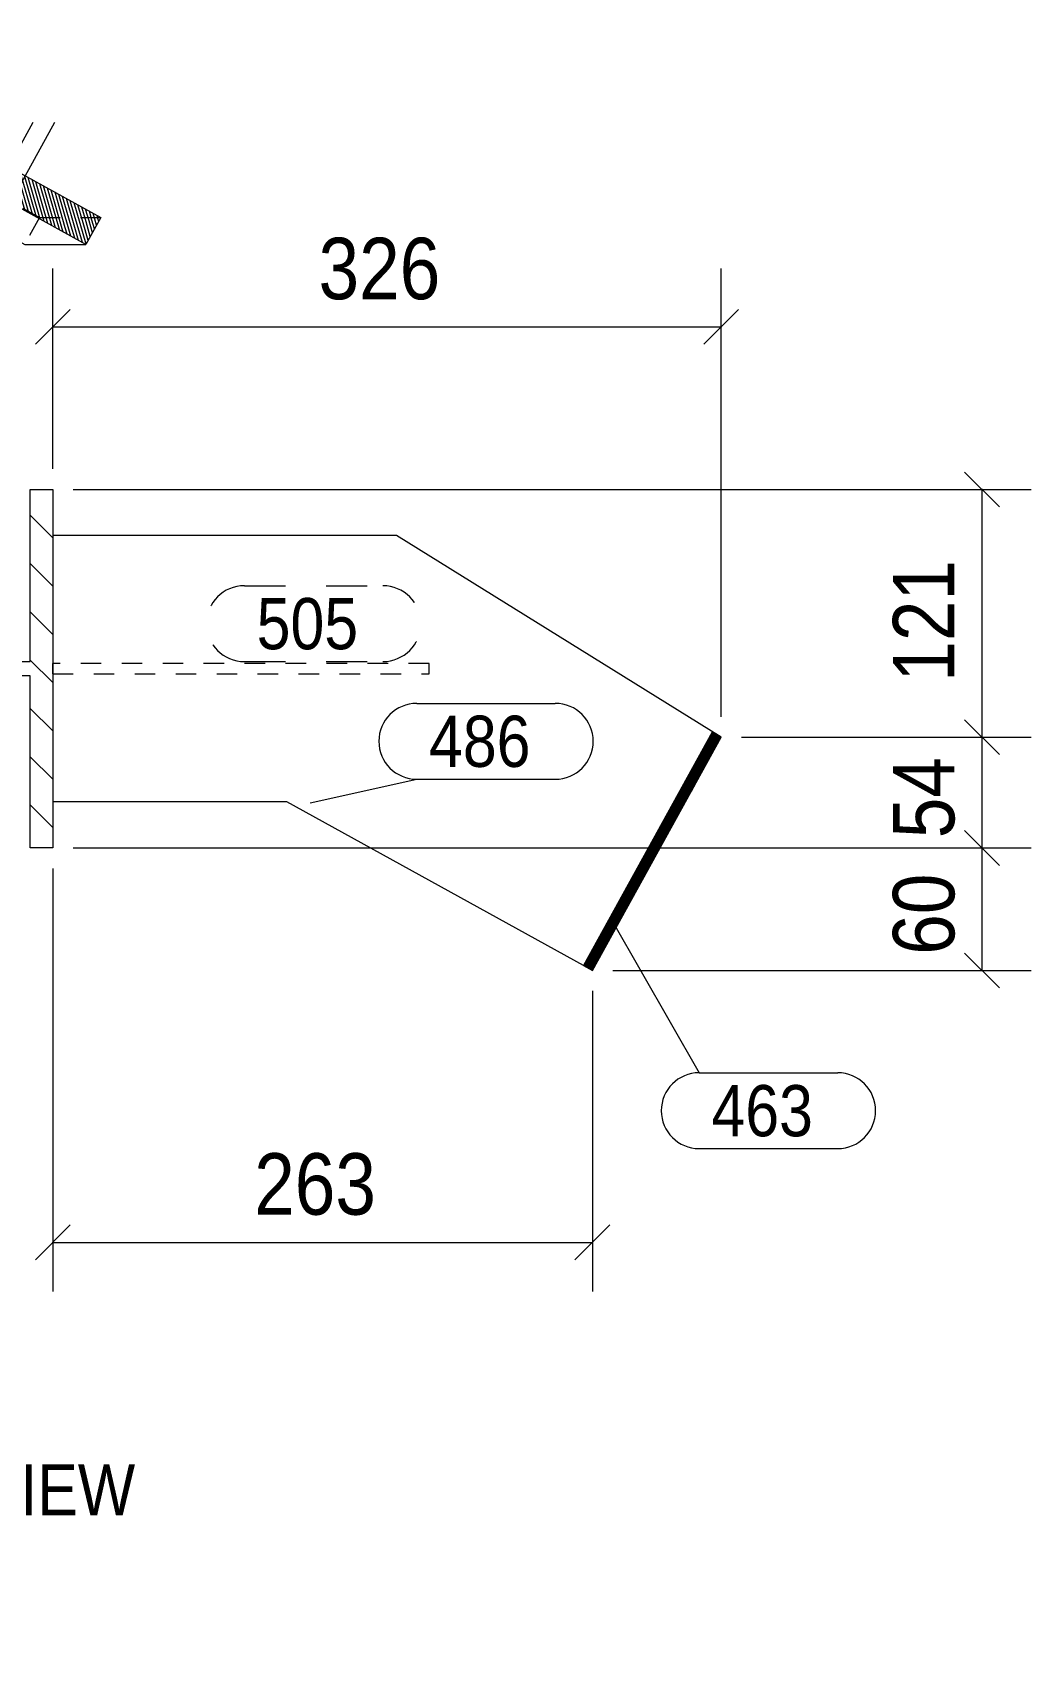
# Model space of a CAD drawing. Header units: millimetres. Extents: x 2 to 825, y 1 to 579.
# Drawn here: x 484.7 to 533.5, y 275 to 355.1 of the extents above; entities that cross this region are included whole.
import ezdxf

# ---------------------------------------------------------------- set-up
doc = ezdxf.new("R2010")
doc.units = ezdxf.units.MM
for name, pattern in [('XKITLINE00', [0]), ('XKITLINE01', [4, 1, -1, 1, -1]), ('XKITLINE02', [4, 2, -2]), ('XKITLINE03', [6, 3, -1, 1, -1])]:
    doc.linetypes.add(name, pattern=pattern)
for name, color, linetype, lineweight in [('Bolt', 3, 'Continuous', 0), ('Dimensions', 7, 'Continuous', 0), ('OtherObjectType', 7, 'Continuous', 0), ('Part', 2, 'Continuous', 0), ('PartMark', 7, 'Continuous', 0)]:
    doc.layers.add(name, color=color, linetype=linetype, lineweight=lineweight)
doc.styles.add('ARIAL', font='ARIAL.TTF')

# ---------------------------------------------------------------- blocks, each defined once
blk = doc.blocks.new('*A7')
at = {"layer": 'Part', "color": 7, "linetype": 'XKITLINE00', "lineweight": 0}
for p, q in [((485.719, 332.78), (485.719, 332.78)), ((485.719, 332.78), (485.719, 332.78)), ((451.819, 331.32), (450.719, 332.42)), ((485.719, 330.422), (484.619, 331.522)), ((451.819, 328.963), (450.719, 330.063)), ((485.719, 328.065), (484.619, 329.165)), ((451.819, 326.605), (450.719, 327.705)), ((485.719, 325.708), (484.619, 326.808)), ((452.388, 323.68), (450.719, 325.348)), ((454.745, 323.68), (454.045, 324.38)), ((457.102, 323.68), (456.402, 324.38)), ((459.46, 323.68), (458.76, 324.38)), ((461.817, 323.68), (461.117, 324.38)), ((464.174, 323.68), (463.474, 324.38)), ((466.532, 323.68), (465.832, 324.38)), ((468.889, 323.68), (468.189, 324.38)), ((471.246, 323.68), (470.546, 324.38)), ((473.603, 323.68), (472.903, 324.38)), ((475.961, 323.68), (475.261, 324.38)), ((478.318, 323.68), (477.618, 324.38)), ((480.675, 323.68), (479.975, 324.38)), ((483.033, 323.68), (482.333, 324.38)), ((485.719, 323.35), (484.619, 324.45)), ((451.819, 321.891), (450.719, 322.991)), ((485.719, 320.993), (484.619, 322.093)), ((451.819, 319.533), (450.719, 320.633)), ((485.719, 318.636), (484.619, 319.736)), ((451.819, 317.176), (450.719, 318.276)), ((485.719, 316.278), (484.619, 317.378)), ((451.358, 315.28), (450.719, 315.919))]:
    blk.add_line(p, q, dxfattribs=at)
blk = doc.blocks.new('*A8')
at = {"layer": 'Part', "color": 7, "linetype": 'XKITLINE00', "lineweight": 0}
for p, q in [((473.542, 352.35), (473.027, 354.134)), ((473.729, 352.247), (473.139, 354.288)), ((473.915, 352.144), (473.326, 354.185)), ((472.796, 352.762), (472.613, 353.393)), ((472.982, 352.659), (472.717, 353.578)), ((473.169, 352.556), (472.82, 353.763)), ((473.355, 352.453), (472.924, 353.948)), ((474.102, 352.041), (473.512, 354.082)), ((474.288, 351.938), (473.699, 353.979)), ((474.475, 351.835), (473.886, 353.876)), ((474.662, 351.732), (474.072, 353.773)), ((474.848, 351.629), (474.259, 353.67)), ((475.035, 351.526), (474.445, 353.567)), ((475.221, 351.423), (474.632, 353.464)), ((475.408, 351.32), (474.819, 353.361)), ((472.609, 352.865), (472.51, 353.207)), ((475.595, 351.217), (475.005, 353.258)), ((475.781, 351.114), (475.192, 353.155)), ((475.968, 351.011), (475.378, 353.052)), ((476.154, 350.909), (475.565, 352.949)), ((476.341, 350.806), (475.751, 352.846)), ((476.528, 350.703), (475.938, 352.743)), ((476.714, 350.6), (476.125, 352.64)), ((476.901, 350.497), (476.311, 352.537)), ((477.087, 350.394), (476.498, 352.434)), ((477.274, 350.291), (476.684, 352.331)), ((477.46, 350.188), (476.871, 352.228)), ((477.647, 350.085), (477.058, 352.126)), ((477.834, 349.982), (477.244, 352.023)), ((478.02, 349.879), (477.431, 351.92)), ((478.207, 349.776), (477.617, 351.817)), ((478.393, 349.673), (477.804, 351.714)), ((478.58, 349.57), (477.991, 351.611)), ((478.767, 349.467), (478.177, 351.508)), ((478.953, 349.364), (478.364, 351.405)), ((479.14, 349.261), (478.55, 351.302)), ((479.326, 349.158), (478.737, 351.199)), ((479.513, 349.055), (478.924, 351.096)), ((479.7, 348.952), (479.11, 350.993)), ((479.886, 348.849), (479.297, 350.89)), ((480.073, 348.746), (479.483, 350.787)), ((480.259, 348.643), (479.67, 350.684)), ((480.446, 348.54), (479.857, 350.581)), ((480.633, 348.437), (480.043, 350.478)), ((480.819, 348.335), (480.23, 350.375)), ((481.006, 348.232), (480.416, 350.272)), ((481.192, 348.129), (480.603, 350.169)), ((481.379, 348.026), (480.79, 350.066)), ((481.566, 347.923), (480.976, 349.963)), ((481.752, 347.82), (481.163, 349.86)), ((481.939, 347.717), (481.349, 349.757)), ((482.125, 347.614), (481.536, 349.654)), ((482.312, 347.511), (481.722, 349.552)), ((482.498, 347.408), (481.909, 349.449)), ((482.685, 347.305), (482.096, 349.346)), ((482.872, 347.202), (482.282, 349.243)), ((483.058, 347.099), (482.469, 349.14)), ((483.245, 346.996), (482.655, 349.037)), ((483.431, 346.893), (482.842, 348.934)), ((483.618, 346.79), (483.029, 348.831)), ((483.805, 346.687), (483.215, 348.728)), ((483.991, 346.584), (483.402, 348.625)), ((484.178, 346.481), (483.588, 348.522)), ((484.364, 346.378), (483.775, 348.419)), ((484.551, 346.275), (483.962, 348.316)), ((484.738, 346.172), (484.148, 348.213)), ((484.924, 346.069), (484.335, 348.11)), ((485.111, 345.966), (484.521, 348.007)), ((485.297, 345.863), (484.708, 347.904)), ((485.484, 345.761), (484.895, 347.801)), ((485.671, 345.658), (485.081, 347.698)), ((485.857, 345.555), (485.268, 347.595)), ((486.04, 345.465), (485.454, 347.492)), ((486.185, 345.507), (485.641, 347.389)), ((486.329, 345.549), (485.828, 347.286)), ((486.474, 345.591), (486.014, 347.183)), ((486.619, 345.633), (486.201, 347.08)), ((486.764, 345.675), (486.387, 346.978)), ((486.908, 345.716), (486.574, 346.875)), ((487.053, 345.758), (486.76, 346.772)), ((487.198, 345.8), (486.947, 346.669)), ((487.343, 345.842), (487.134, 346.566)), ((487.488, 345.884), (487.32, 346.463)), ((487.632, 345.925), (487.507, 346.36)), ((487.777, 345.967), (487.693, 346.257)), ((487.922, 346.009), (487.88, 346.154)), ((486.044, 345.452), (486.04, 345.465)), ((486.23, 345.349), (486.185, 345.507)), ((486.417, 345.246), (486.329, 345.549)), ((486.604, 345.143), (486.474, 345.591)), ((486.79, 345.04), (486.619, 345.633)), ((486.977, 344.937), (486.764, 345.675)), ((487.163, 344.834), (486.908, 345.716)), ((487.343, 344.754), (487.053, 345.758)), ((487.447, 344.939), (487.198, 345.8)), ((487.55, 345.125), (487.343, 345.842)), ((487.653, 345.31), (487.488, 345.884)), ((487.757, 345.495), (487.632, 345.925)), ((487.86, 345.68), (487.777, 345.967)), ((487.963, 345.866), (487.922, 346.009))]:
    blk.add_line(p, q, dxfattribs=at)
blk = doc.blocks.new('*A12')
at = {"layer": 'Part', "color": 7, "linetype": 'XKITLINE00', "lineweight": 0}
for p, q in [((518.242, 320.507), (517.562, 320.31)), ((518.274, 320.566), (517.595, 320.369)), ((518.307, 320.624), (517.627, 320.428)), ((518.339, 320.683), (517.66, 320.487)), ((518.28, 320.716), (517.692, 320.546)), ((518.221, 320.749), (517.725, 320.605)), ((518.162, 320.781), (517.757, 320.664)), ((518.103, 320.814), (517.79, 320.723)), ((518.044, 320.846), (517.823, 320.782)), ((517.985, 320.879), (517.855, 320.841)), ((517.913, 320.908), (517.888, 320.9)), ((517.786, 319.681), (517.106, 319.485)), ((517.818, 319.74), (517.139, 319.544)), ((517.851, 319.799), (517.172, 319.603)), ((517.884, 319.858), (517.204, 319.662)), ((517.916, 319.917), (517.237, 319.721)), ((517.949, 319.976), (517.269, 319.78)), ((517.981, 320.035), (517.302, 319.839)), ((518.014, 320.094), (517.334, 319.898)), ((518.046, 320.153), (517.367, 319.957)), ((518.079, 320.212), (517.399, 320.016)), ((518.111, 320.271), (517.432, 320.075)), ((518.144, 320.33), (517.465, 320.134)), ((518.176, 320.389), (517.497, 320.193)), ((518.209, 320.448), (517.53, 320.251)), ((517.363, 318.914), (516.683, 318.718)), ((517.395, 318.973), (516.716, 318.777)), ((517.428, 319.032), (516.748, 318.836)), ((517.46, 319.091), (516.781, 318.895)), ((517.493, 319.15), (516.814, 318.954)), ((517.525, 319.209), (516.846, 319.013)), ((517.558, 319.268), (516.879, 319.072)), ((517.591, 319.327), (516.911, 319.131)), ((517.623, 319.386), (516.944, 319.19)), ((517.656, 319.445), (516.976, 319.249)), ((517.688, 319.504), (517.009, 319.308)), ((517.721, 319.563), (517.041, 319.367)), ((517.753, 319.622), (517.074, 319.426)), ((516.907, 318.089), (516.228, 317.893)), ((516.94, 318.148), (516.26, 317.952)), ((516.972, 318.207), (516.293, 318.011)), ((517.005, 318.266), (516.325, 318.07)), ((517.037, 318.325), (516.358, 318.129)), ((517.07, 318.384), (516.39, 318.188)), ((517.102, 318.443), (516.423, 318.247)), ((517.135, 318.502), (516.456, 318.306)), ((517.167, 318.561), (516.488, 318.365)), ((517.2, 318.62), (516.521, 318.424)), ((517.233, 318.679), (516.553, 318.483)), ((517.265, 318.738), (516.586, 318.541)), ((517.298, 318.797), (516.618, 318.6)), ((517.33, 318.856), (516.651, 318.659)), ((516.451, 317.263), (515.772, 317.067)), ((516.484, 317.322), (515.805, 317.126)), ((516.516, 317.381), (515.837, 317.185)), ((516.549, 317.44), (515.87, 317.244)), ((516.582, 317.499), (515.902, 317.303)), ((516.614, 317.558), (515.935, 317.362)), ((516.647, 317.617), (515.967, 317.421)), ((516.679, 317.676), (516, 317.48)), ((516.712, 317.735), (516.032, 317.539)), ((516.744, 317.794), (516.065, 317.598)), ((516.777, 317.853), (516.098, 317.657)), ((516.809, 317.912), (516.13, 317.716)), ((516.842, 317.971), (516.163, 317.775)), ((516.875, 318.03), (516.195, 317.834)), ((516.028, 316.497), (515.349, 316.301)), ((516.061, 316.556), (515.381, 316.36)), ((516.093, 316.615), (515.414, 316.419)), ((516.126, 316.674), (515.447, 316.478)), ((516.158, 316.733), (515.479, 316.537)), ((516.191, 316.792), (515.512, 316.596)), ((516.224, 316.851), (515.544, 316.655)), ((516.256, 316.91), (515.577, 316.714)), ((516.289, 316.969), (515.609, 316.773)), ((516.321, 317.028), (515.642, 316.831)), ((516.354, 317.087), (515.674, 316.89)), ((516.386, 317.146), (515.707, 316.949)), ((516.419, 317.205), (515.739, 317.008)), ((515.573, 315.671), (514.893, 315.475)), ((515.605, 315.73), (514.926, 315.534)), ((515.638, 315.789), (514.958, 315.593)), ((515.67, 315.848), (514.991, 315.652)), ((515.703, 315.907), (515.023, 315.711)), ((515.735, 315.966), (515.056, 315.77)), ((515.768, 316.025), (515.089, 315.829)), ((515.8, 316.084), (515.121, 315.888)), ((515.833, 316.143), (515.154, 315.947)), ((515.866, 316.202), (515.186, 316.006)), ((515.898, 316.261), (515.219, 316.065)), ((515.931, 316.32), (515.251, 316.124)), ((515.963, 316.379), (515.284, 316.183)), ((515.996, 316.438), (515.316, 316.242)), ((515.149, 314.905), (514.47, 314.709)), ((515.182, 314.964), (514.503, 314.768)), ((515.215, 315.023), (514.535, 314.827)), ((515.247, 315.082), (514.568, 314.886)), ((515.28, 315.141), (514.6, 314.945)), ((515.312, 315.2), (514.633, 315.004)), ((515.345, 315.259), (514.665, 315.063)), ((515.377, 315.318), (514.698, 315.121)), ((515.41, 315.377), (514.73, 315.18)), ((515.442, 315.436), (514.763, 315.239)), ((515.475, 315.495), (514.796, 315.298)), ((515.508, 315.553), (514.828, 315.357)), ((515.54, 315.612), (514.861, 315.416)), ((514.694, 314.079), (514.014, 313.883)), ((514.726, 314.138), (514.047, 313.942)), ((514.759, 314.197), (514.08, 314.001)), ((514.791, 314.256), (514.112, 314.06)), ((514.824, 314.315), (514.145, 314.119)), ((514.857, 314.374), (514.177, 314.178)), ((514.889, 314.433), (514.21, 314.237)), ((514.922, 314.492), (514.242, 314.296)), ((514.954, 314.551), (514.275, 314.355)), ((514.987, 314.61), (514.307, 314.414)), ((515.019, 314.669), (514.34, 314.473)), ((515.052, 314.728), (514.372, 314.532)), ((515.084, 314.787), (514.405, 314.591)), ((515.117, 314.846), (514.438, 314.65)), ((514.271, 313.313), (513.591, 313.117)), ((514.303, 313.372), (513.624, 313.176)), ((514.336, 313.431), (513.656, 313.235)), ((514.368, 313.49), (513.689, 313.294)), ((514.401, 313.549), (513.722, 313.353)), ((514.433, 313.608), (513.754, 313.412)), ((514.466, 313.667), (513.787, 313.47)), ((514.499, 313.726), (513.819, 313.529)), ((514.531, 313.785), (513.852, 313.588)), ((514.564, 313.843), (513.884, 313.647)), ((514.596, 313.902), (513.917, 313.706)), ((514.629, 313.961), (513.949, 313.765)), ((514.661, 314.02), (513.982, 313.824)), ((513.815, 312.487), (513.136, 312.291)), ((513.848, 312.546), (513.168, 312.35)), ((513.88, 312.605), (513.201, 312.409)), ((513.913, 312.664), (513.233, 312.468)), ((513.945, 312.723), (513.266, 312.527)), ((513.978, 312.782), (513.298, 312.586)), ((514.01, 312.841), (513.331, 312.645)), ((514.043, 312.9), (513.363, 312.704)), ((514.075, 312.959), (513.396, 312.763)), ((514.108, 313.018), (513.429, 312.822)), ((514.14, 313.077), (513.461, 312.881)), ((514.173, 313.136), (513.494, 312.94)), ((514.206, 313.195), (513.526, 312.999)), ((514.238, 313.254), (513.559, 313.058)), ((513.359, 311.662), (512.68, 311.466)), ((513.392, 311.721), (512.713, 311.525)), ((513.424, 311.78), (512.745, 311.584)), ((513.457, 311.839), (512.778, 311.643)), ((513.49, 311.898), (512.81, 311.702)), ((513.522, 311.957), (512.843, 311.76)), ((513.555, 312.016), (512.875, 311.819)), ((513.587, 312.075), (512.908, 311.878)), ((513.62, 312.133), (512.94, 311.937)), ((513.652, 312.192), (512.973, 311.996)), ((513.685, 312.251), (513.005, 312.055)), ((513.717, 312.31), (513.038, 312.114)), ((513.75, 312.369), (513.071, 312.173)), ((513.782, 312.428), (513.103, 312.232)), ((512.936, 310.895), (512.257, 310.699)), ((512.969, 310.954), (512.289, 310.758)), ((513.001, 311.013), (512.322, 310.817)), ((513.034, 311.072), (512.354, 310.876)), ((513.066, 311.131), (512.387, 310.935)), ((513.099, 311.19), (512.42, 310.994)), ((513.132, 311.249), (512.452, 311.053)), ((513.164, 311.308), (512.485, 311.112)), ((513.197, 311.367), (512.517, 311.171)), ((513.229, 311.426), (512.55, 311.23)), ((513.262, 311.485), (512.582, 311.289)), ((513.294, 311.544), (512.615, 311.348)), ((513.327, 311.603), (512.647, 311.407)), ((512.481, 310.07), (511.801, 309.874)), ((512.513, 310.129), (511.834, 309.933)), ((512.546, 310.188), (511.866, 309.992)), ((512.578, 310.247), (511.899, 310.05)), ((512.611, 310.306), (511.931, 310.109)), ((512.643, 310.365), (511.964, 310.168)), ((512.676, 310.423), (511.996, 310.227)), ((512.708, 310.482), (512.029, 310.286)), ((512.741, 310.541), (512.062, 310.345)), ((512.773, 310.6), (512.094, 310.404)), ((512.806, 310.659), (512.127, 310.463)), ((512.839, 310.718), (512.159, 310.522)), ((512.871, 310.777), (512.192, 310.581)), ((512.904, 310.836), (512.224, 310.64)), ((512.318, 309.775), (511.638, 309.579)), ((512.285, 309.716), (511.643, 309.531)), ((512.35, 309.834), (511.671, 309.638)), ((512.253, 309.657), (511.702, 309.498)), ((512.383, 309.893), (511.704, 309.697)), ((512.415, 309.952), (511.736, 309.756)), ((512.22, 309.598), (511.761, 309.465)), ((512.448, 310.011), (511.769, 309.815)), ((512.188, 309.539), (511.82, 309.433)), ((512.155, 309.48), (511.879, 309.4)), ((512.123, 309.421), (511.938, 309.368)), ((512.09, 309.362), (511.997, 309.335))]:
    blk.add_line(p, q, dxfattribs=at)
blk = doc.blocks.new('*A76')
at = {"layer": 'Bolt', "color": 3, "linetype": 'XKITLINE00', "lineweight": 0}
for p, q in [((472.998, 349.822), (475.893, 355.069)), ((474.047, 349.822), (476.942, 355.069)), ((475.096, 349.822), (477.991, 355.069)), ((480.825, 345.456), (483.72, 350.702)), ((481.874, 345.456), (484.769, 350.702)), ((482.923, 345.456), (485.818, 350.702))]:
    blk.add_line(p, q, dxfattribs=at)
blk = doc.blocks.new('*A78')
at = {"layer": 'Part', "color": 7, "linetype": 'XKITLINE03', "lineweight": 0}
for p, q in [((468.219, 314.03), (468.219, 334.03)), ((478.219, 324.03), (458.219, 324.03))]:
    blk.add_line(p, q, dxfattribs=at)
at = {"layer": 'Part', "color": 2, "linetype": 'XKITLINE00', "lineweight": 0}
for p, q in [((450.719, 315.28), (450.719, 332.78)), ((450.719, 332.78), (451.819, 332.78)), ((451.819, 332.78), (451.819, 324.38)), ((484.619, 324.38), (484.619, 332.78)), ((484.619, 332.78), (485.719, 332.78)), ((485.719, 332.78), (485.719, 315.28)), ((451.819, 324.38), (484.619, 324.38)), ((484.619, 323.68), (451.819, 323.68)), ((451.819, 323.68), (451.819, 315.28)), ((484.619, 315.28), (484.619, 323.68)), ((451.819, 315.28), (450.719, 315.28)), ((485.719, 315.28), (484.619, 315.28))]:
    blk.add_line(p, q, dxfattribs=at)
blk = doc.blocks.new('*A79')
at = {"layer": 'Part', "color": 2, "linetype": 'XKITLINE00', "lineweight": 0}
for p, q in [((469.566, 352.987), (470.29, 354.299)), ((470.29, 354.299), (473.119, 354.299)), ((472.387, 352.987), (473.119, 354.299)), ((473.119, 354.299), (488.067, 346.051)), ((469.566, 352.987), (472.387, 352.987)), ((469.566, 352.987), (470.516, 352.457)), ((487.335, 344.739), (472.387, 352.987)), ((488.067, 346.051), (487.335, 344.739)), ((483.632, 345.139), (484.349, 344.739)), ((484.349, 344.739), (487.335, 344.739))]:
    blk.add_line(p, q, dxfattribs=at)
at = {"layer": 'Part', "color": 7, "linetype": 'XKITLINE01', "lineweight": 0}
for p, q in [((470.29, 354.299), (485.073, 346.051)), ((470.516, 352.457), (483.632, 345.139)), ((485.073, 346.051), (484.349, 344.739)), ((485.073, 346.051), (488.067, 346.051))]:
    blk.add_line(p, q, dxfattribs=at)
blk = doc.blocks.new('*A85')
at = {"layer": 'Part', "color": 2, "linetype": 'XKITLINE00', "lineweight": 0}
for p, q in [((517.901, 320.925), (511.619, 309.544)), ((512.057, 309.302), (518.339, 320.683)), ((518.339, 320.683), (517.901, 320.925)), ((512.057, 309.302), (511.619, 309.544))]:
    blk.add_line(p, q, dxfattribs=at)
blk = doc.blocks.new('*A86')
at = {"layer": 'Part', "color": 7, "linetype": 'XKITLINE01', "lineweight": 0}
for p, q in [((485.719, 323.78), (485.719, 324.28)), ((485.719, 323.78), (485.719, 324.28)), ((485.719, 324.28), (485.719, 324.28)), ((504.084, 324.28), (485.719, 324.28)), ((485.719, 323.78), (485.719, 323.78)), ((485.719, 323.78), (504.084, 323.78)), ((504.084, 323.78), (504.084, 324.28))]:
    blk.add_line(p, q, dxfattribs=at)
blk = doc.blocks.new('*A87')
at = {"layer": 'Part', "color": 2, "linetype": 'XKITLINE00', "lineweight": 0}
for p, q in [((502.504, 330.53), (485.719, 330.53)), ((518.339, 320.683), (502.504, 330.53)), ((497.152, 317.53), (485.719, 317.53)), ((511.619, 309.544), (497.152, 317.53))]:
    blk.add_line(p, q, dxfattribs=at)
at = {"layer": 'Part', "color": 7, "linetype": 'XKITLINE01', "lineweight": 0}
for p, q in [((485.719, 330.53), (485.719, 317.53)), ((512.057, 309.302), (518.339, 320.683)), ((511.619, 309.544), (512.057, 309.302))]:
    blk.add_line(p, q, dxfattribs=at)
blk = doc.blocks.new('*A229')
at = {"layer": 'Dimensions', "color": 7, "linetype": 'XKITLINE00', "lineweight": 0}
for p, q in [((530.229, 316.128), (531.926, 314.431)), ((486.719, 315.28), (533.478, 315.28)), ((531.078, 309.302), (531.078, 315.28)), ((530.229, 310.151), (531.926, 308.454)), ((513.057, 309.302), (533.478, 309.302))]:
    blk.add_line(p, q, dxfattribs=at)
at = {"layer": 'Dimensions', "color": 3}
for p in [(531.078, 315.28), (531.078, 309.302)]:
    blk.add_point(p, dxfattribs=at)
at = {"layer": 'Dimensions', "color": 3, "style": 'ARIAL', "width": 0.85}
blk.add_text('60', height=3, rotation=90.00021, dxfattribs=at).set_placement((529.728, 310.066))
blk = doc.blocks.new('*A230')
at = {"layer": 'Dimensions', "color": 7, "linetype": 'XKITLINE00', "lineweight": 0}
for p, q in [((530.229, 321.532), (531.926, 319.835)), ((519.339, 320.683), (533.478, 320.683)), ((531.078, 315.28), (531.078, 320.683)), ((530.229, 316.128), (531.926, 314.431)), ((486.719, 315.28), (533.478, 315.28))]:
    blk.add_line(p, q, dxfattribs=at)
at = {"layer": 'Dimensions', "color": 3}
for p in [(531.078, 320.683), (531.078, 315.28)]:
    blk.add_point(p, dxfattribs=at)
at = {"layer": 'Dimensions', "color": 3, "style": 'ARIAL', "width": 0.85}
blk.add_text('54', height=3, rotation=90.00021, dxfattribs=at).set_placement((529.728, 315.756))
blk = doc.blocks.new('*A231')
at = {"layer": 'Dimensions', "color": 7, "linetype": 'XKITLINE00', "lineweight": 0}
for p, q in [((530.229, 333.628), (531.926, 331.931)), ((486.719, 332.78), (533.478, 332.78)), ((531.078, 320.683), (531.078, 332.78)), ((530.229, 321.532), (531.926, 319.835)), ((519.339, 320.683), (533.478, 320.683))]:
    blk.add_line(p, q, dxfattribs=at)
at = {"layer": 'Dimensions', "color": 3}
for p in [(531.078, 332.78), (531.078, 320.683)]:
    blk.add_point(p, dxfattribs=at)
at = {"layer": 'Dimensions', "color": 3, "style": 'ARIAL', "width": 0.85}
blk.add_text('121', height=3, rotation=90.00021, dxfattribs=at).set_placement((529.728, 323.394))
blk = doc.blocks.new('*A232')
at = {"layer": 'Dimensions', "color": 7, "linetype": 'XKITLINE00', "lineweight": 0}
for p, q in [((485.719, 314.28), (485.719, 293.63)), ((512.057, 308.302), (512.057, 293.63)), ((486.568, 296.878), (484.871, 295.181)), ((512.905, 296.878), (511.208, 295.181)), ((485.719, 296.03), (512.057, 296.03))]:
    blk.add_line(p, q, dxfattribs=at)
at = {"layer": 'Dimensions', "color": 3}
for p in [(485.719, 296.03), (512.057, 296.03)]:
    blk.add_point(p, dxfattribs=at)
at = {"layer": 'Dimensions', "color": 3, "style": 'ARIAL', "width": 0.85}
blk.add_text('263', height=3, dxfattribs=at).set_placement((495.55, 297.38))
blk = doc.blocks.new('*A233')
at = {"layer": 'Dimensions', "color": 7, "linetype": 'XKITLINE00', "lineweight": 0}
for p, q in [((485.719, 333.78), (485.719, 343.565)), ((518.339, 321.683), (518.339, 343.565)), ((486.568, 341.564), (484.871, 339.867)), ((519.188, 341.564), (517.491, 339.867)), ((485.719, 340.715), (518.339, 340.715))]:
    blk.add_line(p, q, dxfattribs=at)
at = {"layer": 'Dimensions', "color": 3}
for p in [(485.719, 340.715), (518.339, 340.715)]:
    blk.add_point(p, dxfattribs=at)
at = {"layer": 'Dimensions', "color": 3, "style": 'ARIAL', "width": 0.85}
blk.add_text('326', height=3, dxfattribs=at).set_placement((498.692, 342.065))
blk = doc.blocks.new('*A240')
at = {"layer": 'PartMark', "color": 7, "linetype": 'XKITLINE00', "lineweight": 0}
for p, q in [((513.029, 311.719), (517.271, 304.306)), ((517.271, 304.306), (524.034, 304.306)), ((517.271, 300.606), (524.034, 300.606))]:
    blk.add_line(p, q, dxfattribs=at)
for centre, start, end in [((517.271, 302.456), 90, 270), ((524.034, 302.456), 270, 90)]:
    blk.add_arc(centre, 1.85, start, end, dxfattribs=at)
at = {"layer": 'PartMark', "color": 3, "style": 'ARIAL', "width": 0.85}
blk.add_text('463', height=2.5, dxfattribs=at).set_placement((517.871, 301.206))
blk = doc.blocks.new('*A241')
at = {"layer": 'PartMark', "color": 7, "linetype": 'XKITLINE02', "lineweight": 0}
for p, q in [((495.071, 328.08), (501.834, 328.08)), ((495.071, 324.38), (501.834, 324.38))]:
    blk.add_line(p, q, dxfattribs=at)
for centre, start, end in [((495.071, 326.23), 90, 270), ((501.834, 326.23), 270, 90)]:
    blk.add_arc(centre, 1.85, start, end, dxfattribs=at)
at = {"layer": 'PartMark', "color": 3, "style": 'ARIAL', "width": 0.85}
blk.add_text('505', height=2.5, dxfattribs=at).set_placement((495.671, 324.98))
blk = doc.blocks.new('*A242')
at = {"layer": 'PartMark', "color": 7, "linetype": 'XKITLINE00', "lineweight": 0}
for p, q in [((503.486, 322.337), (510.249, 322.337)), ((498.29, 317.487), (503.486, 318.637)), ((503.486, 318.637), (510.249, 318.637))]:
    blk.add_line(p, q, dxfattribs=at)
for centre, start, end in [((503.486, 320.487), 90, 270), ((510.249, 320.487), 270, 90)]:
    blk.add_arc(centre, 1.85, start, end, dxfattribs=at)
at = {"layer": 'PartMark', "color": 3, "style": 'ARIAL', "width": 0.85}
blk.add_text('486', height=2.5, dxfattribs=at).set_placement((504.086, 319.237))
blk = doc.blocks.new('*A243')
at = {"layer": 'OtherObjectType', "color": 7, "linetype": 'XKITLINE00', "lineweight": 0}
for p, q in [((428.693, 324.03), (428.693, 325.905)), ((428.693, 325.905), (430.568, 324.968)), ((430.568, 324.968), (428.693, 324.03)), ((430.568, 324.968), (430.568, 324.968)), ((480.635, 287.077), (481.573, 288.952)), ((481.573, 288.952), (482.51, 287.077)), ((481.573, 288.952), (481.573, 288.952)), ((482.51, 287.077), (480.635, 287.077)), ((473.607, 274.952), (480.289, 274.952))]:
    blk.add_line(p, q, dxfattribs=at)
at = {"layer": 'OtherObjectType', "color": 7, "style": 'ARIAL', "width": 0.85}
blk.add_text('TOP VIEW', height=2.5, rotation=90, dxfattribs=at).set_placement((426.818, 316.817))
for s, p in [('FRONT VIEW', (471.109, 282.702)), ('F', (473.607, 275.702)), ('F', (478.253, 275.702)), ('-', (476.393, 275.702))]:
    blk.add_text(s, height=2.5, dxfattribs=at).set_placement(p)

msp = doc.modelspace()

# ---------------------------------------------------------------- block references
at = {"lineweight": 0}
for name in ['*A76', '*A79', '*A8', '*A233', '*A78', '*A231', '*A7', '*A87', '*A241', '*A86', '*A242', '*A230', '*A85', '*A12', '*A229', '*A232', '*A240']:
    msp.add_blockref(name, (0, 0), dxfattribs=at)
at = {"layer": 'OtherObjectType', "lineweight": 0}
msp.add_blockref('*A243', (0, 0), dxfattribs=at)

doc.saveas('drawing.dxf')
